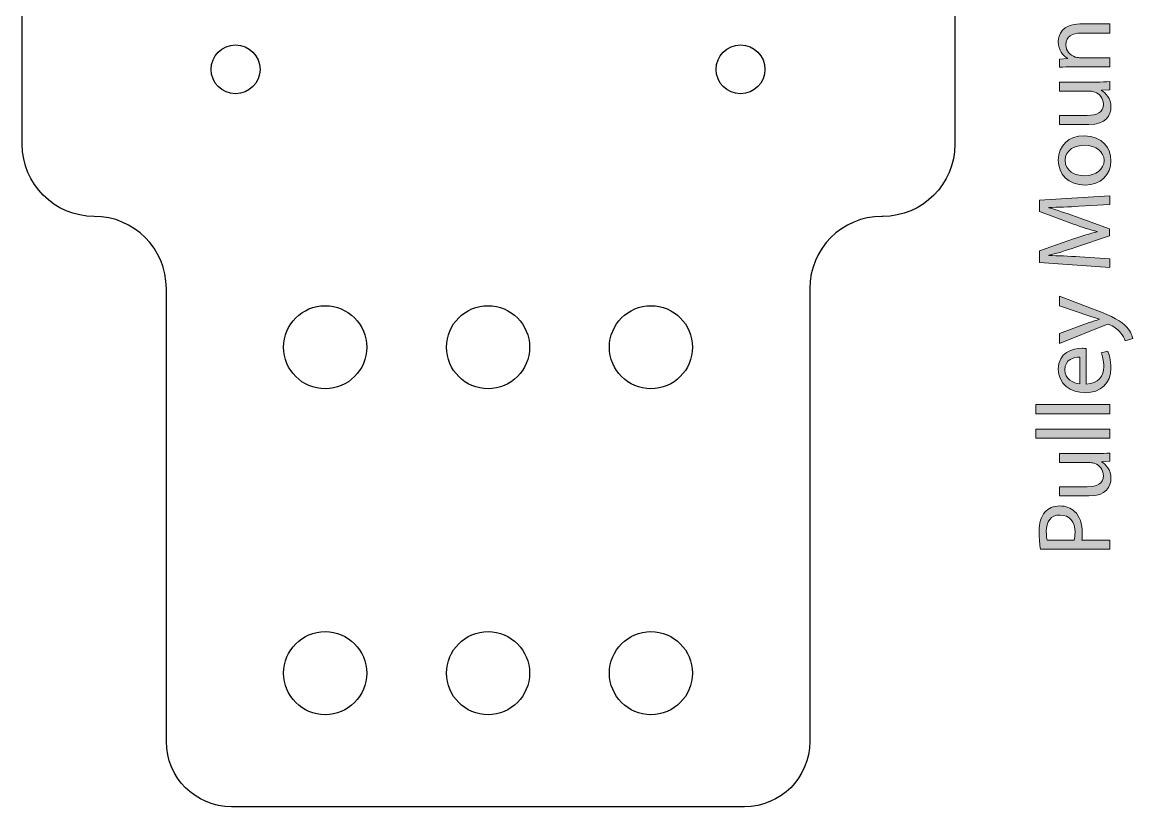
# Model space of a CAD drawing. Header units: millimetres. Extents: x 25 to 361, y -281 to -32.
# Drawn here: x 207.8 to 276, y -205.4 to -157.2 of the extents above; entities that cross this region are included whole.
import ezdxf

# ---------------------------------------------------------------- set-up
doc = ezdxf.new("R2010")
doc.units = ezdxf.units.MM
doc.header["$MEASUREMENT"] = 0
doc.layers.add('All Parts', color=7, linetype='Continuous', lineweight=0)
doc.layers.add('Text', color=7, linetype='Continuous', lineweight=0)

msp = doc.modelspace()

# ---------------------------------------------------------------- hatches: boundary and pattern name
at = {"layer": 'Text', "true_color": 0x0000ff, "transparency": 33554687}
h = msp.add_hatch(color=5, dxfattribs=at)
h.dxf.hatch_style = 2
edge = h.paths.add_edge_path()
edge.add_spline(control_points=[(272.288, -159.987), (271.969, -159.987), (271.707, -159.994), (271.451, -160.013), (271.451, -160.013), (271.451, -159.514), (271.451, -159.514), (271.451, -159.514), (271.962, -159.482), (271.962, -159.482), (271.962, -159.482), (271.962, -159.47), (271.962, -159.47), (271.669, -159.316), (271.381, -158.958), (271.381, -158.448), (271.381, -158.019), (271.636, -157.355), (272.697, -157.355), (272.697, -157.355), (274.544, -157.355), (274.544, -157.355), (274.544, -157.355), (274.544, -157.917), (274.544, -157.917), (274.544, -157.917), (272.761, -157.917), (272.761, -157.917), (272.263, -157.917), (271.847, -158.102), (271.847, -158.633), (271.847, -159.003), (272.109, -159.291), (272.422, -159.387), (272.493, -159.412), (272.589, -159.425), (272.684, -159.425), (272.684, -159.425), (274.544, -159.425), (274.544, -159.425), (274.544, -159.425), (274.544, -159.987), (274.544, -159.987), (274.544, -159.987), (272.288, -159.987), (272.288, -159.987)], knot_values=[0, 0, 0, 0, 1, 1, 1, 2, 2, 2, 3, 3, 3, 4, 4, 4, 5, 5, 5, 6, 6, 6, 7, 7, 7, 8, 8, 8, 9, 9, 9, 10, 10, 10, 11, 11, 11, 12, 12, 12, 13, 13, 13, 14, 14, 14, 15, 15, 15, 15], degree=3, periodic=0)
h = msp.add_hatch(color=5, dxfattribs=at)
h.dxf.hatch_style = 2
edge = h.paths.add_edge_path()
edge.add_spline(control_points=[(273.7, -160.921), (274.02, -160.921), (274.301, -160.915), (274.544, -160.896), (274.544, -160.896), (274.544, -161.394), (274.544, -161.394), (274.544, -161.394), (274.039, -161.426), (274.039, -161.426), (274.039, -161.426), (274.039, -161.439), (274.039, -161.439), (274.288, -161.586), (274.614, -161.912), (274.614, -162.461), (274.614, -162.947), (274.346, -163.528), (273.259, -163.528), (273.259, -163.528), (271.451, -163.528), (271.451, -163.528), (271.451, -163.528), (271.451, -162.966), (271.451, -162.966), (271.451, -162.966), (273.164, -162.966), (273.164, -162.966), (273.751, -162.966), (274.148, -162.787), (274.148, -162.276), (274.148, -161.899), (273.886, -161.637), (273.636, -161.534), (273.553, -161.503), (273.451, -161.483), (273.349, -161.483), (273.349, -161.483), (271.451, -161.483), (271.451, -161.483), (271.451, -161.483), (271.451, -160.921), (271.451, -160.921), (271.451, -160.921), (273.7, -160.921), (273.7, -160.921)], knot_values=[0, 0, 0, 0, 1, 1, 1, 2, 2, 2, 3, 3, 3, 4, 4, 4, 5, 5, 5, 6, 6, 6, 7, 7, 7, 8, 8, 8, 9, 9, 9, 10, 10, 10, 11, 11, 11, 12, 12, 12, 13, 13, 13, 14, 14, 14, 15, 15, 15, 15], degree=3, periodic=0)
h = msp.add_hatch(color=5, dxfattribs=at)
h.dxf.hatch_style = 2
edge = h.paths.add_edge_path()
edge.add_spline(control_points=[(273.004, -166.673), (273.681, -166.673), (274.192, -166.283), (274.192, -165.733), (274.192, -165.196), (273.688, -164.794), (272.991, -164.794), (272.467, -164.794), (271.803, -165.056), (271.803, -165.721), (271.803, -166.385), (272.416, -166.673), (273.004, -166.673)], knot_values=[0, 0, 0, 0, 1, 1, 1, 2, 2, 2, 3, 3, 3, 4, 4, 4, 4], degree=3, periodic=0)
edge = h.paths.add_edge_path()
edge.add_spline(control_points=[(272.972, -164.219), (274.116, -164.219), (274.614, -165.011), (274.614, -165.759), (274.614, -166.596), (274.001, -167.241), (273.023, -167.241), (271.988, -167.241), (271.381, -166.564), (271.381, -165.708), (271.381, -164.82), (272.026, -164.219), (272.972, -164.219)], knot_values=[0, 0, 0, 0, 1, 1, 1, 2, 2, 2, 3, 3, 3, 4, 4, 4, 4], degree=3, periodic=0)
h = msp.add_hatch(color=5, dxfattribs=at)
h.dxf.hatch_style = 2
edge = h.paths.add_edge_path()
edge.add_spline(control_points=[(272.652, -168.546), (272.052, -168.578), (271.33, -168.617), (270.793, -168.611), (270.793, -168.611), (270.793, -168.63), (270.793, -168.63), (271.298, -168.777), (271.835, -168.955), (272.429, -169.173), (272.429, -169.173), (274.518, -169.933), (274.518, -169.933), (274.518, -169.933), (274.518, -170.354), (274.518, -170.354), (274.518, -170.354), (272.467, -171.051), (272.467, -171.051), (271.86, -171.256), (271.304, -171.428), (270.793, -171.55), (270.793, -171.55), (270.793, -171.562), (270.793, -171.562), (271.33, -171.575), (272.052, -171.607), (272.697, -171.645), (272.697, -171.645), (274.544, -171.76), (274.544, -171.76), (274.544, -171.76), (274.544, -172.291), (274.544, -172.291), (274.544, -172.291), (270.237, -171.99), (270.237, -171.99), (270.237, -171.99), (270.237, -171.281), (270.237, -171.281), (270.237, -171.281), (272.32, -170.546), (272.32, -170.546), (272.851, -170.368), (273.324, -170.22), (273.771, -170.112), (273.771, -170.112), (273.771, -170.093), (273.771, -170.093), (273.336, -169.984), (272.863, -169.831), (272.32, -169.639), (272.32, -169.639), (270.237, -168.872), (270.237, -168.872), (270.237, -168.872), (270.237, -168.163), (270.237, -168.163), (270.237, -168.163), (274.544, -167.895), (274.544, -167.895), (274.544, -167.895), (274.544, -168.438), (274.544, -168.438), (274.544, -168.438), (272.652, -168.546), (272.652, -168.546)], knot_values=[0, 0, 0, 0, 1, 1, 1, 2, 2, 2, 3, 3, 3, 4, 4, 4, 5, 5, 5, 6, 6, 6, 7, 7, 7, 8, 8, 8, 9, 9, 9, 10, 10, 10, 11, 11, 11, 12, 12, 12, 13, 13, 13, 14, 14, 14, 15, 15, 15, 16, 16, 16, 17, 17, 17, 18, 18, 18, 19, 19, 19, 20, 20, 20, 21, 21, 21, 22, 22, 22, 22], degree=3, periodic=0)
h = msp.add_hatch(color=5, dxfattribs=at)
h.dxf.hatch_style = 2
edge = h.paths.add_edge_path()
edge.add_spline(control_points=[(271.451, -176.356), (271.451, -176.356), (273.279, -175.679), (273.279, -175.679), (273.483, -175.608), (273.726, -175.532), (273.911, -175.48), (273.911, -175.48), (273.911, -175.468), (273.911, -175.468), (273.726, -175.41), (273.49, -175.346), (273.266, -175.27), (273.266, -175.27), (271.451, -174.656), (271.451, -174.656), (271.451, -174.656), (271.451, -174.062), (271.451, -174.062), (271.451, -174.062), (273.656, -174.905), (273.656, -174.905), (274.716, -175.308), (275.259, -175.583), (275.592, -175.966), (275.834, -176.241), (275.93, -176.516), (275.956, -176.656), (275.956, -176.656), (275.483, -176.797), (275.483, -176.797), (275.438, -176.656), (275.349, -176.471), (275.208, -176.305), (275.087, -176.151), (274.87, -175.96), (274.582, -175.832), (274.525, -175.806), (274.48, -175.787), (274.448, -175.787), (274.416, -175.787), (274.371, -175.8), (274.301, -175.825), (274.301, -175.825), (271.451, -176.969), (271.451, -176.969), (271.451, -176.969), (271.451, -176.356), (271.451, -176.356)], knot_values=[0, 0, 0, 0, 1, 1, 1, 2, 2, 2, 3, 3, 3, 4, 4, 4, 5, 5, 5, 6, 6, 6, 7, 7, 7, 8, 8, 8, 9, 9, 9, 10, 10, 10, 11, 11, 11, 12, 12, 12, 13, 13, 13, 14, 14, 14, 15, 15, 15, 16, 16, 16, 16], degree=3, periodic=0)
h = msp.add_hatch(color=5, dxfattribs=at)
h.dxf.hatch_style = 2
edge = h.paths.add_edge_path()
edge.add_spline(control_points=[(272.697, -177.801), (272.339, -177.794), (271.784, -177.948), (271.784, -178.58), (271.784, -179.149), (272.308, -179.398), (272.697, -179.443), (272.697, -179.443), (272.697, -177.801), (272.697, -177.801)], knot_values=[0, 0, 0, 0, 1, 1, 1, 2, 2, 2, 3, 3, 3, 3], degree=3, periodic=0)
edge = h.paths.add_edge_path()
edge.add_spline(control_points=[(273.1, -179.45), (273.86, -179.436), (274.173, -178.951), (274.173, -178.388), (274.173, -177.986), (274.103, -177.744), (274.014, -177.532), (274.014, -177.532), (274.416, -177.437), (274.416, -177.437), (274.506, -177.635), (274.608, -177.973), (274.608, -178.465), (274.608, -179.417), (273.982, -179.986), (273.049, -179.986), (272.116, -179.986), (271.381, -179.436), (271.381, -178.536), (271.381, -177.526), (272.269, -177.258), (272.838, -177.258), (272.953, -177.258), (273.042, -177.27), (273.1, -177.277), (273.1, -177.277), (273.1, -179.45), (273.1, -179.45)], knot_values=[0, 0, 0, 0, 1, 1, 1, 2, 2, 2, 3, 3, 3, 4, 4, 4, 5, 5, 5, 6, 6, 6, 7, 7, 7, 8, 8, 8, 9, 9, 9, 9], degree=3, periodic=0)
h = msp.add_hatch(color=5, dxfattribs=at)
h.dxf.hatch_style = 2
edge = h.paths.add_edge_path()
edge.add_spline(control_points=[(270.007, -181.271), (270.007, -181.271), (270.007, -180.708), (270.007, -180.708), (270.007, -180.708), (274.544, -180.708), (274.544, -180.708), (274.544, -180.708), (274.544, -181.271), (274.544, -181.271), (274.544, -181.271), (270.007, -181.271), (270.007, -181.271)], knot_values=[0, 0, 0, 0, 1, 1, 1, 2, 2, 2, 3, 3, 3, 4, 4, 4, 4], degree=3, periodic=0)
h = msp.add_hatch(color=5, dxfattribs=at)
h.dxf.hatch_style = 2
edge = h.paths.add_edge_path()
edge.add_spline(control_points=[(270.007, -182.779), (270.007, -182.779), (270.007, -182.217), (270.007, -182.217), (270.007, -182.217), (274.544, -182.217), (274.544, -182.217), (274.544, -182.217), (274.544, -182.779), (274.544, -182.779), (274.544, -182.779), (270.007, -182.779), (270.007, -182.779)], knot_values=[0, 0, 0, 0, 1, 1, 1, 2, 2, 2, 3, 3, 3, 4, 4, 4, 4], degree=3, periodic=0)
h = msp.add_hatch(color=5, dxfattribs=at)
h.dxf.hatch_style = 2
edge = h.paths.add_edge_path()
edge.add_spline(control_points=[(273.7, -183.713), (274.02, -183.713), (274.301, -183.707), (274.544, -183.688), (274.544, -183.688), (274.544, -184.186), (274.544, -184.186), (274.544, -184.186), (274.039, -184.218), (274.039, -184.218), (274.039, -184.218), (274.039, -184.231), (274.039, -184.231), (274.288, -184.377), (274.614, -184.703), (274.614, -185.253), (274.614, -185.739), (274.346, -186.32), (273.259, -186.32), (273.259, -186.32), (271.451, -186.32), (271.451, -186.32), (271.451, -186.32), (271.451, -185.757), (271.451, -185.757), (271.451, -185.757), (273.164, -185.757), (273.164, -185.757), (273.751, -185.757), (274.148, -185.579), (274.148, -185.068), (274.148, -184.691), (273.886, -184.429), (273.636, -184.326), (273.553, -184.295), (273.451, -184.275), (273.349, -184.275), (273.349, -184.275), (271.451, -184.275), (271.451, -184.275), (271.451, -184.275), (271.451, -183.713), (271.451, -183.713), (271.451, -183.713), (273.7, -183.713), (273.7, -183.713)], knot_values=[0, 0, 0, 0, 1, 1, 1, 2, 2, 2, 3, 3, 3, 4, 4, 4, 5, 5, 5, 6, 6, 6, 7, 7, 7, 8, 8, 8, 9, 9, 9, 10, 10, 10, 11, 11, 11, 12, 12, 12, 13, 13, 13, 14, 14, 14, 15, 15, 15, 15], degree=3, periodic=0)
h = msp.add_hatch(color=5, dxfattribs=at)
h.dxf.hatch_style = 2
edge = h.paths.add_edge_path()
edge.add_spline(control_points=[(272.365, -189.03), (272.397, -188.909), (272.41, -188.755), (272.41, -188.57), (272.41, -187.899), (272.084, -187.49), (271.49, -187.49), (270.921, -187.49), (270.646, -187.893), (270.646, -188.506), (270.646, -188.749), (270.665, -188.935), (270.691, -189.03), (270.691, -189.03), (272.365, -189.03), (272.365, -189.03)], knot_values=[0, 0, 0, 0, 1, 1, 1, 2, 2, 2, 3, 3, 3, 4, 4, 4, 5, 5, 5, 5], degree=3, periodic=0)
edge = h.paths.add_edge_path()
edge.add_spline(control_points=[(270.288, -189.586), (270.244, -189.318), (270.205, -188.966), (270.205, -188.519), (270.205, -187.97), (270.333, -187.567), (270.563, -187.312), (270.768, -187.075), (271.081, -186.934), (271.464, -186.934), (271.854, -186.934), (272.16, -187.049), (272.384, -187.267), (272.697, -187.561), (272.857, -188.04), (272.857, -188.583), (272.857, -188.749), (272.851, -188.903), (272.818, -189.03), (272.818, -189.03), (274.544, -189.03), (274.544, -189.03), (274.544, -189.03), (274.544, -189.586), (274.544, -189.586), (274.544, -189.586), (270.288, -189.586), (270.288, -189.586)], knot_values=[0, 0, 0, 0, 1, 1, 1, 2, 2, 2, 3, 3, 3, 4, 4, 4, 5, 5, 5, 6, 6, 6, 7, 7, 7, 8, 8, 8, 9, 9, 9, 9], degree=3, periodic=0)

# ---------------------------------------------------------------- linework, layer by layer
at = {"layer": 'All Parts', "color": 18, "lineweight": 25, "true_color": 0x010101}
for centre, radius in [((220.875, -160.143), 1.5), ((251.875, -160.143), 1.5), ((226.375, -177.193), 2.55), ((236.375, -177.193), 2.55), ((246.375, -177.193), 2.55), ((226.375, -197.193), 2.55), ((236.375, -197.193), 2.55), ((246.375, -197.193), 2.55)]:
    msp.add_circle(centre, radius, dxfattribs=at)
msp.add_open_spline([(260.607, -116.016), (260.607, -116.016), (212.201, -116.016), (212.201, -116.016), (209.757, -116.016), (207.777, -117.997), (207.777, -120.44), (207.777, -120.44), (207.777, -164.74), (207.777, -164.74), (207.777, -167.184), (209.757, -169.164), (212.201, -169.164), (212.201, -169.164), (212.201, -169.164), (212.201, -169.164), (214.644, -169.164), (216.625, -171.145), (216.625, -173.588), (216.625, -173.588), (216.625, -201.393), (216.625, -201.393), (216.625, -203.602), (218.416, -205.393), (220.625, -205.393), (220.625, -205.393), (252.125, -205.393), (252.125, -205.393), (254.334, -205.393), (256.125, -203.602), (256.125, -201.393), (256.125, -201.393), (256.125, -173.588), (256.125, -173.588), (256.125, -171.145), (258.105, -169.164), (260.549, -169.164), (260.549, -169.164), (260.607, -169.164), (260.607, -169.164), (263.05, -169.164), (265.031, -167.184), (265.031, -164.74), (265.031, -164.74), (265.031, -120.44), (265.031, -120.44), (265.031, -117.997), (263.05, -116.016), (260.607, -116.016)], degree=3, knots=[0, 0, 0, 0, 1, 1, 1, 2, 2, 2, 3, 3, 3, 4, 4, 4, 5, 5, 5, 6, 6, 6, 7, 7, 7, 8, 8, 8, 9, 9, 9, 10, 10, 10, 11, 11, 11, 12, 12, 12, 13, 13, 13, 14, 14, 14, 15, 15, 15, 16, 16, 16, 16], dxfattribs=at)
at = {"layer": 'Text'}
for points, knots in [([(272.288, -159.987), (271.969, -159.987), (271.707, -159.994), (271.451, -160.013), (271.451, -160.013), (271.451, -159.514), (271.451, -159.514), (271.451, -159.514), (271.962, -159.482), (271.962, -159.482), (271.962, -159.482), (271.962, -159.47), (271.962, -159.47), (271.669, -159.316), (271.381, -158.958), (271.381, -158.448), (271.381, -158.019), (271.636, -157.355), (272.697, -157.355), (272.697, -157.355), (274.544, -157.355), (274.544, -157.355), (274.544, -157.355), (274.544, -157.917), (274.544, -157.917), (274.544, -157.917), (272.761, -157.917), (272.761, -157.917), (272.263, -157.917), (271.847, -158.102), (271.847, -158.633), (271.847, -159.003), (272.109, -159.291), (272.422, -159.387), (272.493, -159.412), (272.589, -159.425), (272.684, -159.425), (272.684, -159.425), (274.544, -159.425), (274.544, -159.425), (274.544, -159.425), (274.544, -159.987), (274.544, -159.987), (274.544, -159.987), (272.288, -159.987), (272.288, -159.987)], [0, 0, 0, 0, 1, 1, 1, 2, 2, 2, 3, 3, 3, 4, 4, 4, 5, 5, 5, 6, 6, 6, 7, 7, 7, 8, 8, 8, 9, 9, 9, 10, 10, 10, 11, 11, 11, 12, 12, 12, 13, 13, 13, 14, 14, 14, 15, 15, 15, 15]), ([(273.7, -160.921), (274.02, -160.921), (274.301, -160.915), (274.544, -160.896), (274.544, -160.896), (274.544, -161.394), (274.544, -161.394), (274.544, -161.394), (274.039, -161.426), (274.039, -161.426), (274.039, -161.426), (274.039, -161.439), (274.039, -161.439), (274.288, -161.586), (274.614, -161.912), (274.614, -162.461), (274.614, -162.947), (274.346, -163.528), (273.259, -163.528), (273.259, -163.528), (271.451, -163.528), (271.451, -163.528), (271.451, -163.528), (271.451, -162.966), (271.451, -162.966), (271.451, -162.966), (273.164, -162.966), (273.164, -162.966), (273.751, -162.966), (274.148, -162.787), (274.148, -162.276), (274.148, -161.899), (273.886, -161.637), (273.636, -161.534), (273.553, -161.503), (273.451, -161.483), (273.349, -161.483), (273.349, -161.483), (271.451, -161.483), (271.451, -161.483), (271.451, -161.483), (271.451, -160.921), (271.451, -160.921), (271.451, -160.921), (273.7, -160.921), (273.7, -160.921)], [0, 0, 0, 0, 1, 1, 1, 2, 2, 2, 3, 3, 3, 4, 4, 4, 5, 5, 5, 6, 6, 6, 7, 7, 7, 8, 8, 8, 9, 9, 9, 10, 10, 10, 11, 11, 11, 12, 12, 12, 13, 13, 13, 14, 14, 14, 15, 15, 15, 15]), ([(272.972, -164.219), (274.116, -164.219), (274.614, -165.011), (274.614, -165.759), (274.614, -166.596), (274.001, -167.241), (273.023, -167.241), (271.988, -167.241), (271.381, -166.564), (271.381, -165.708), (271.381, -164.82), (272.026, -164.219), (272.972, -164.219)], [0, 0, 0, 0, 1, 1, 1, 2, 2, 2, 3, 3, 3, 4, 4, 4, 4]), ([(273.004, -166.673), (273.681, -166.673), (274.192, -166.283), (274.192, -165.733), (274.192, -165.196), (273.688, -164.794), (272.991, -164.794), (272.467, -164.794), (271.803, -165.056), (271.803, -165.721), (271.803, -166.385), (272.416, -166.673), (273.004, -166.673)], [0, 0, 0, 0, 1, 1, 1, 2, 2, 2, 3, 3, 3, 4, 4, 4, 4]), ([(272.652, -168.546), (272.052, -168.578), (271.33, -168.617), (270.793, -168.611), (270.793, -168.611), (270.793, -168.63), (270.793, -168.63), (271.298, -168.777), (271.835, -168.955), (272.429, -169.173), (272.429, -169.173), (274.518, -169.933), (274.518, -169.933), (274.518, -169.933), (274.518, -170.354), (274.518, -170.354), (274.518, -170.354), (272.467, -171.051), (272.467, -171.051), (271.86, -171.256), (271.304, -171.428), (270.793, -171.55), (270.793, -171.55), (270.793, -171.562), (270.793, -171.562), (271.33, -171.575), (272.052, -171.607), (272.697, -171.645), (272.697, -171.645), (274.544, -171.76), (274.544, -171.76), (274.544, -171.76), (274.544, -172.291), (274.544, -172.291), (274.544, -172.291), (270.237, -171.99), (270.237, -171.99), (270.237, -171.99), (270.237, -171.281), (270.237, -171.281), (270.237, -171.281), (272.32, -170.546), (272.32, -170.546), (272.851, -170.368), (273.324, -170.22), (273.771, -170.112), (273.771, -170.112), (273.771, -170.093), (273.771, -170.093), (273.336, -169.984), (272.863, -169.831), (272.32, -169.639), (272.32, -169.639), (270.237, -168.872), (270.237, -168.872), (270.237, -168.872), (270.237, -168.163), (270.237, -168.163), (270.237, -168.163), (274.544, -167.895), (274.544, -167.895), (274.544, -167.895), (274.544, -168.438), (274.544, -168.438), (274.544, -168.438), (272.652, -168.546), (272.652, -168.546)], [0, 0, 0, 0, 1, 1, 1, 2, 2, 2, 3, 3, 3, 4, 4, 4, 5, 5, 5, 6, 6, 6, 7, 7, 7, 8, 8, 8, 9, 9, 9, 10, 10, 10, 11, 11, 11, 12, 12, 12, 13, 13, 13, 14, 14, 14, 15, 15, 15, 16, 16, 16, 17, 17, 17, 18, 18, 18, 19, 19, 19, 20, 20, 20, 21, 21, 21, 22, 22, 22, 22]), ([(271.451, -176.356), (271.451, -176.356), (273.279, -175.679), (273.279, -175.679), (273.483, -175.608), (273.726, -175.532), (273.911, -175.48), (273.911, -175.48), (273.911, -175.468), (273.911, -175.468), (273.726, -175.41), (273.49, -175.346), (273.266, -175.27), (273.266, -175.27), (271.451, -174.656), (271.451, -174.656), (271.451, -174.656), (271.451, -174.062), (271.451, -174.062), (271.451, -174.062), (273.656, -174.905), (273.656, -174.905), (274.716, -175.308), (275.259, -175.583), (275.592, -175.966), (275.834, -176.241), (275.93, -176.516), (275.956, -176.656), (275.956, -176.656), (275.483, -176.797), (275.483, -176.797), (275.438, -176.656), (275.349, -176.471), (275.208, -176.305), (275.087, -176.151), (274.87, -175.96), (274.582, -175.832), (274.525, -175.806), (274.48, -175.787), (274.448, -175.787), (274.416, -175.787), (274.371, -175.8), (274.301, -175.825), (274.301, -175.825), (271.451, -176.969), (271.451, -176.969), (271.451, -176.969), (271.451, -176.356), (271.451, -176.356)], [0, 0, 0, 0, 1, 1, 1, 2, 2, 2, 3, 3, 3, 4, 4, 4, 5, 5, 5, 6, 6, 6, 7, 7, 7, 8, 8, 8, 9, 9, 9, 10, 10, 10, 11, 11, 11, 12, 12, 12, 13, 13, 13, 14, 14, 14, 15, 15, 15, 16, 16, 16, 16]), ([(273.1, -179.45), (273.86, -179.436), (274.173, -178.951), (274.173, -178.388), (274.173, -177.986), (274.103, -177.744), (274.014, -177.532), (274.014, -177.532), (274.416, -177.437), (274.416, -177.437), (274.506, -177.635), (274.608, -177.973), (274.608, -178.465), (274.608, -179.417), (273.982, -179.986), (273.049, -179.986), (272.116, -179.986), (271.381, -179.436), (271.381, -178.536), (271.381, -177.526), (272.269, -177.258), (272.838, -177.258), (272.953, -177.258), (273.042, -177.27), (273.1, -177.277), (273.1, -177.277), (273.1, -179.45), (273.1, -179.45)], [0, 0, 0, 0, 1, 1, 1, 2, 2, 2, 3, 3, 3, 4, 4, 4, 5, 5, 5, 6, 6, 6, 7, 7, 7, 8, 8, 8, 9, 9, 9, 9]), ([(272.697, -177.801), (272.339, -177.794), (271.784, -177.948), (271.784, -178.58), (271.784, -179.149), (272.308, -179.398), (272.697, -179.443), (272.697, -179.443), (272.697, -177.801), (272.697, -177.801)], [0, 0, 0, 0, 1, 1, 1, 2, 2, 2, 3, 3, 3, 3]), ([(270.007, -181.271), (270.007, -181.271), (270.007, -180.708), (270.007, -180.708), (270.007, -180.708), (274.544, -180.708), (274.544, -180.708), (274.544, -180.708), (274.544, -181.271), (274.544, -181.271), (274.544, -181.271), (270.007, -181.271), (270.007, -181.271)], [0, 0, 0, 0, 1, 1, 1, 2, 2, 2, 3, 3, 3, 4, 4, 4, 4]), ([(270.007, -182.779), (270.007, -182.779), (270.007, -182.217), (270.007, -182.217), (270.007, -182.217), (274.544, -182.217), (274.544, -182.217), (274.544, -182.217), (274.544, -182.779), (274.544, -182.779), (274.544, -182.779), (270.007, -182.779), (270.007, -182.779)], [0, 0, 0, 0, 1, 1, 1, 2, 2, 2, 3, 3, 3, 4, 4, 4, 4]), ([(273.7, -183.713), (274.02, -183.713), (274.301, -183.707), (274.544, -183.688), (274.544, -183.688), (274.544, -184.186), (274.544, -184.186), (274.544, -184.186), (274.039, -184.218), (274.039, -184.218), (274.039, -184.218), (274.039, -184.231), (274.039, -184.231), (274.288, -184.377), (274.614, -184.703), (274.614, -185.253), (274.614, -185.739), (274.346, -186.32), (273.259, -186.32), (273.259, -186.32), (271.451, -186.32), (271.451, -186.32), (271.451, -186.32), (271.451, -185.757), (271.451, -185.757), (271.451, -185.757), (273.164, -185.757), (273.164, -185.757), (273.751, -185.757), (274.148, -185.579), (274.148, -185.068), (274.148, -184.691), (273.886, -184.429), (273.636, -184.326), (273.553, -184.295), (273.451, -184.275), (273.349, -184.275), (273.349, -184.275), (271.451, -184.275), (271.451, -184.275), (271.451, -184.275), (271.451, -183.713), (271.451, -183.713), (271.451, -183.713), (273.7, -183.713), (273.7, -183.713)], [0, 0, 0, 0, 1, 1, 1, 2, 2, 2, 3, 3, 3, 4, 4, 4, 5, 5, 5, 6, 6, 6, 7, 7, 7, 8, 8, 8, 9, 9, 9, 10, 10, 10, 11, 11, 11, 12, 12, 12, 13, 13, 13, 14, 14, 14, 15, 15, 15, 15]), ([(270.288, -189.586), (270.244, -189.318), (270.205, -188.966), (270.205, -188.519), (270.205, -187.97), (270.333, -187.567), (270.563, -187.312), (270.768, -187.075), (271.081, -186.934), (271.464, -186.934), (271.854, -186.934), (272.16, -187.049), (272.384, -187.267), (272.697, -187.561), (272.857, -188.04), (272.857, -188.583), (272.857, -188.749), (272.851, -188.903), (272.818, -189.03), (272.818, -189.03), (274.544, -189.03), (274.544, -189.03), (274.544, -189.03), (274.544, -189.586), (274.544, -189.586), (274.544, -189.586), (270.288, -189.586), (270.288, -189.586)], [0, 0, 0, 0, 1, 1, 1, 2, 2, 2, 3, 3, 3, 4, 4, 4, 5, 5, 5, 6, 6, 6, 7, 7, 7, 8, 8, 8, 9, 9, 9, 9]), ([(272.365, -189.03), (272.397, -188.909), (272.41, -188.755), (272.41, -188.57), (272.41, -187.899), (272.084, -187.49), (271.49, -187.49), (270.921, -187.49), (270.646, -187.893), (270.646, -188.506), (270.646, -188.749), (270.665, -188.935), (270.691, -189.03), (270.691, -189.03), (272.365, -189.03), (272.365, -189.03)], [0, 0, 0, 0, 1, 1, 1, 2, 2, 2, 3, 3, 3, 4, 4, 4, 5, 5, 5, 5])]:
    msp.add_open_spline(points, degree=3, knots=knots, dxfattribs=at)

doc.saveas('drawing.dxf')
